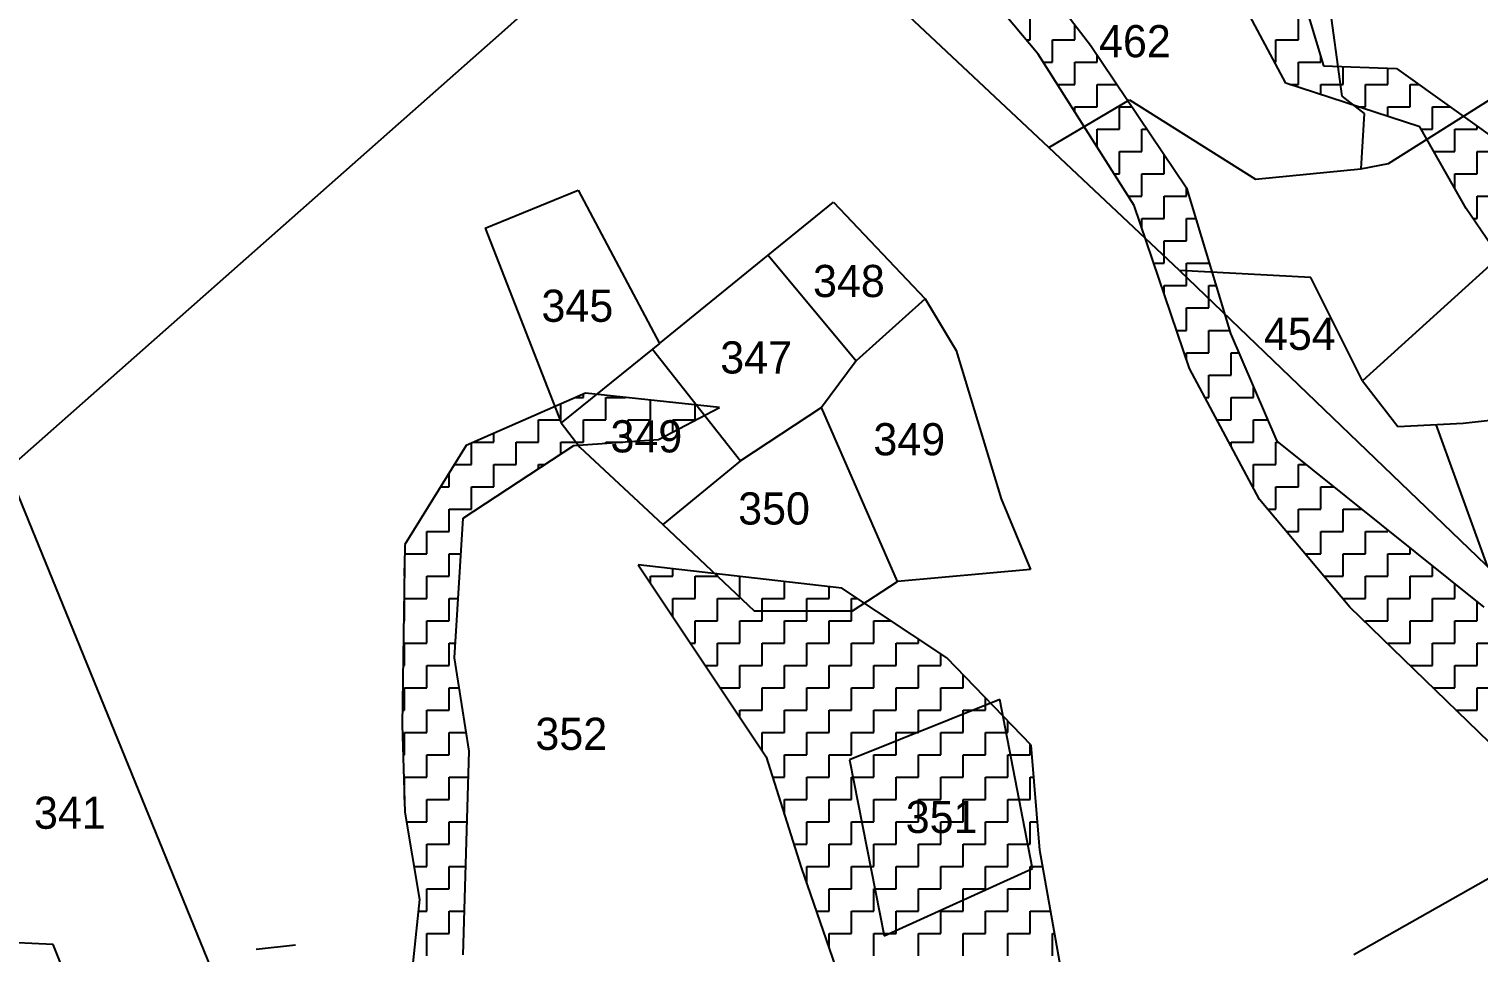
# Model space of a CAD drawing. Header units: metres. Extents: x 291362 to 296970, y 2012513 to 2016467.
# Drawn here: x 292449 to 292862.8, y 2014759 to 2015022.6 of the extents above; entities that cross this region are included whole.
import ezdxf
from ezdxf.enums import TextEntityAlignment as Align

# ---------------------------------------------------------------- set-up
doc = ezdxf.new("R2010")
doc.units = ezdxf.units.M
for name, color, linetype in [('POLY_HATCH', 12, 'Continuous'), ('POLY_PARCEL', 6, 'Continuous'), ('TEXT_PARCEL', 7, 'Continuous'), ('V_BOUND_LINE', 7, 'Continuous')]:
    doc.layers.add(name, color=color, linetype=linetype)
doc.styles.add('TEXT_MAP', font='')
doc.styles.get('TEXT_MAP').set_extended_font_data('Kruti Dev 050')

msp = doc.modelspace()

# ---------------------------------------------------------------- linework, layer by layer
at = {"layer": 'POLY_HATCH'}
for p, q in [((292725.55, 2015052.9), (292752.18, 2015017.98)), ((292737.2, 2015015.48), (292711.41, 2015046.25)), ((292811.25, 2015037.1), (292818.74, 2015012.16)), ((292807.92, 2015007.17), (292795.44, 2015030.45)), ((292752.18, 2015017.98), (292779.63, 2014977.23)), ((292764.66, 2014972.24), (292737.2, 2015015.48)), ((292818.74, 2015012.16), (292839.54, 2015011.33)), ((292839.54, 2015011.33), (292874.48, 2014986.38)), ((292846.19, 2014994.69), (292807.92, 2015007.17)), ((292859.5, 2014971.41), (292846.19, 2014994.69)), ((292779.63, 2014977.23), (292792.11, 2014935.66)), ((292780.47, 2014925.68), (292764.66, 2014972.24)), ((292881.97, 2014938.15), (292859.5, 2014971.41)), ((292792.11, 2014935.66), (292805.42, 2014904.89)), ((292800.43, 2014888.26), (292780.47, 2014925.68)), ((292607.94, 2014918.67), (292573.83, 2014903.7)), ((292646.21, 2014914.51), (292607.94, 2014918.67)), ((292628.74, 2014905.36), (292646.21, 2014914.51)), ((292604.61, 2014903.7), (292628.74, 2014905.36)), ((292805.42, 2014904.89), (292864.5, 2014857.5)), ((292573.83, 2014903.7), (292556.36, 2014875.43)), ((292573, 2014882.91), (292604.61, 2014903.7)), ((292826.22, 2014857.5), (292800.43, 2014888.26)), ((292570.5, 2014843), (292573, 2014882.91)), ((292556.36, 2014875.43), (292555.53, 2014823.87)), ((292622.92, 2014869.61), (292659.53, 2014814.73)), ((292681.16, 2014862.96), (292622.92, 2014869.61)), ((292711.11, 2014843), (292681.16, 2014862.96)), ((292883.63, 2014801.78), (292826.22, 2014857.5)), ((292574.66, 2014816.39), (292570.5, 2014843)), ((292735.24, 2014818.05), (292711.11, 2014843)), ((292555.53, 2014823.87), (292556.36, 2014798.93)), ((292737.73, 2014788.12), (292735.24, 2014818.05)), ((292573, 2014758.18), (292574.66, 2014816.39)), ((292659.53, 2014814.73), (292669.51, 2014783.13)), ((292556.36, 2014798.93), (292560.52, 2014773.98)), ((292746.89, 2014736.57), (292737.73, 2014788.12)), ((292669.51, 2014783.13), (292682.82, 2014744.88)), ((292560.52, 2014773.98), (292557.19, 2014742.39))]:
    msp.add_line(p, q, dxfattribs=at)
at = {"layer": 'POLY_HATCH', "linetype": 'Continuous'}
for p, q in [((292734.94, 2015019.54), (292734.94, 2015025.92)), ((292811.53, 2015019.54), (292811.53, 2015025.92)), ((292747.71, 2015019.54), (292747.71, 2015023.84)), ((292733.8, 2015019.54), (292734.94, 2015019.54)), ((292741.33, 2015019.54), (292747.71, 2015019.54)), ((292741.33, 2015013.16), (292741.33, 2015019.54)), ((292805.14, 2015019.54), (292811.53, 2015019.54)), ((292805.14, 2015013.16), (292805.14, 2015019.54)), ((292738.68, 2015013.16), (292741.33, 2015013.16)), ((292747.71, 2015013.16), (292754.09, 2015013.16)), ((292747.71, 2015006.77), (292747.71, 2015013.16)), ((292754.09, 2015013.16), (292754.09, 2015015.14)), ((292804.71, 2015013.16), (292805.14, 2015013.16)), ((292811.53, 2015013.16), (292817.91, 2015013.16)), ((292811.53, 2015006.77), (292811.53, 2015013.16)), ((292817.91, 2015013.16), (292817.91, 2015014.92)), ((292824.29, 2015006.77), (292824.29, 2015011.93)), ((292837.05, 2015006.77), (292837.05, 2015011.42)), ((292742.73, 2015006.77), (292747.71, 2015006.77)), ((292754.09, 2015006.77), (292759.73, 2015006.77)), ((292754.09, 2015000.39), (292754.09, 2015006.77)), ((292809.13, 2015006.77), (292811.53, 2015006.77)), ((292817.91, 2015006.77), (292824.29, 2015006.77)), ((292817.91, 2015003.91), (292817.91, 2015006.77)), ((292830.67, 2015006.77), (292837.05, 2015006.77)), ((292830.67, 2015000.39), (292830.67, 2015006.77)), ((292843.44, 2015006.77), (292845.91, 2015006.77)), ((292843.44, 2015000.39), (292843.44, 2015006.77)), ((292747.71, 2015000.39), (292754.09, 2015000.39)), ((292747.71, 2014998.94), (292747.71, 2015000.39)), ((292760.47, 2015000.39), (292764.03, 2015000.39)), ((292760.47, 2014994.01), (292760.47, 2015000.39)), ((292828.71, 2015000.39), (292830.67, 2015000.39)), ((292837.05, 2015000.39), (292843.44, 2015000.39)), ((292837.05, 2014997.67), (292837.05, 2015000.39)), ((292849.82, 2015000.39), (292854.85, 2015000.39)), ((292849.82, 2014994.01), (292849.82, 2015000.39)), ((292754.09, 2014994.01), (292760.47, 2014994.01)), ((292754.09, 2014988.89), (292754.09, 2014994.01)), ((292766.85, 2014994.01), (292768.33, 2014994.01)), ((292766.85, 2014987.63), (292766.85, 2014994.01)), ((292846.58, 2014994.01), (292849.82, 2014994.01)), ((292856.2, 2014994.01), (292862.58, 2014994.01)), ((292856.2, 2014987.63), (292856.2, 2014994.01)), ((292862.58, 2014994.01), (292862.58, 2014994.87)), ((292760.47, 2014987.63), (292766.85, 2014987.63)), ((292760.47, 2014981.25), (292760.47, 2014987.63)), ((292850.23, 2014987.63), (292856.2, 2014987.63)), ((292862.58, 2014987.63), (292868.96, 2014987.63)), ((292862.58, 2014981.25), (292862.58, 2014987.63)), ((292773.24, 2014981.25), (292773.24, 2014986.73)), ((292758.94, 2014981.25), (292760.47, 2014981.25)), ((292766.85, 2014981.25), (292773.24, 2014981.25)), ((292766.85, 2014974.86), (292766.85, 2014981.25)), ((292856.2, 2014981.25), (292862.58, 2014981.25)), ((292856.2, 2014977.19), (292856.2, 2014981.25)), ((292779.62, 2014974.86), (292779.62, 2014977.26)), ((292762.99, 2014974.86), (292766.85, 2014974.86)), ((292773.24, 2014974.86), (292779.62, 2014974.86)), ((292773.24, 2014968.48), (292773.24, 2014974.86)), ((292862.58, 2014974.86), (292868.96, 2014974.86)), ((292862.58, 2014968.48), (292862.58, 2014974.86)), ((292766.85, 2014968.48), (292773.24, 2014968.48)), ((292766.85, 2014965.78), (292766.85, 2014968.48)), ((292779.62, 2014968.48), (292782.26, 2014968.48)), ((292779.62, 2014962.1), (292779.62, 2014968.48)), ((292861.48, 2014968.48), (292862.58, 2014968.48)), ((292773.24, 2014962.1), (292779.62, 2014962.1)), ((292773.24, 2014955.72), (292773.24, 2014962.1)), ((292770.27, 2014955.72), (292773.24, 2014955.72)), ((292779.62, 2014955.72), (292786, 2014955.72)), ((292779.62, 2014949.34), (292779.62, 2014955.72)), ((292786, 2014955.72), (292786, 2014956.03)), ((292773.24, 2014949.34), (292779.62, 2014949.34)), ((292773.24, 2014946.98), (292773.24, 2014949.34)), ((292786, 2014949.34), (292788.01, 2014949.34)), ((292786, 2014942.96), (292786, 2014949.34)), ((292779.62, 2014942.96), (292786, 2014942.96)), ((292779.62, 2014936.57), (292779.62, 2014942.96)), ((292776.77, 2014936.57), (292779.62, 2014936.57)), ((292786, 2014936.57), (292791.84, 2014936.57)), ((292786, 2014930.19), (292786, 2014936.57)), ((292779.62, 2014930.19), (292786, 2014930.19)), ((292779.62, 2014928.18), (292779.62, 2014930.19)), ((292792.38, 2014930.19), (292794.48, 2014930.19)), ((292792.38, 2014923.81), (292792.38, 2014930.19)), ((292786, 2014923.81), (292792.38, 2014923.81)), ((292786, 2014917.43), (292786, 2014923.81)), ((292605.12, 2014917.43), (292607.31, 2014917.43)), ((292607.31, 2014917.43), (292607.31, 2014918.39)), ((292613.69, 2014917.43), (292619.35, 2014917.43)), ((292613.69, 2014911.05), (292613.69, 2014917.43)), ((292784.87, 2014917.43), (292786, 2014917.43)), ((292792.38, 2014917.43), (292798.76, 2014917.43)), ((292792.38, 2014911.05), (292792.38, 2014917.43)), ((292798.76, 2014917.43), (292798.76, 2014920.29)), ((292600.92, 2014911.05), (292600.92, 2014915.59)), ((292626.45, 2014911.05), (292626.45, 2014916.66)), ((292639.21, 2014911.05), (292639.21, 2014915.27)), ((292594.54, 2014911.05), (292600.92, 2014911.05)), ((292594.54, 2014904.66), (292594.54, 2014911.05)), ((292607.31, 2014911.05), (292613.69, 2014911.05)), ((292607.31, 2014904.66), (292607.31, 2014911.05)), ((292620.07, 2014911.05), (292626.45, 2014911.05)), ((292620.07, 2014904.76), (292620.07, 2014911.05)), ((292632.83, 2014911.05), (292639.21, 2014911.05)), ((292632.83, 2014907.5), (292632.83, 2014911.05)), ((292788.27, 2014911.05), (292792.38, 2014911.05)), ((292798.76, 2014911.05), (292802.76, 2014911.05)), ((292798.76, 2014904.66), (292798.76, 2014911.05)), ((292576.03, 2014904.66), (292581.78, 2014904.66)), ((292581.78, 2014904.66), (292581.78, 2014907.19)), ((292588.16, 2014904.66), (292594.54, 2014904.66)), ((292588.16, 2014898.28), (292588.16, 2014904.66)), ((292600.92, 2014904.66), (292607.31, 2014904.66)), ((292600.92, 2014901.27), (292600.92, 2014904.66)), ((292613.69, 2014904.66), (292618.61, 2014904.66)), ((292613.69, 2014904.32), (292613.69, 2014904.66)), ((292792.38, 2014904.66), (292798.76, 2014904.66)), ((292792.38, 2014903.35), (292792.38, 2014904.66)), ((292805.14, 2014904.66), (292805.71, 2014904.66)), ((292805.14, 2014898.28), (292805.14, 2014904.66)), ((292575.4, 2014898.28), (292575.4, 2014904.39)), ((292570.48, 2014898.28), (292575.4, 2014898.28)), ((292581.78, 2014898.28), (292588.16, 2014898.28)), ((292581.78, 2014891.9), (292581.78, 2014898.28)), ((292594.54, 2014898.28), (292596.38, 2014898.28)), ((292594.54, 2014897.08), (292594.54, 2014898.28)), ((292798.76, 2014898.28), (292805.14, 2014898.28)), ((292798.76, 2014891.9), (292798.76, 2014898.28)), ((292811.53, 2014898.28), (292813.66, 2014898.28)), ((292811.53, 2014891.9), (292811.53, 2014898.28)), ((292569.01, 2014891.9), (292569.01, 2014895.9)), ((292566.54, 2014891.9), (292569.01, 2014891.9)), ((292575.4, 2014891.9), (292581.78, 2014891.9)), ((292575.4, 2014885.52), (292575.4, 2014891.9)), ((292798.49, 2014891.9), (292798.76, 2014891.9)), ((292805.14, 2014891.9), (292811.53, 2014891.9)), ((292805.14, 2014885.52), (292805.14, 2014891.9)), ((292817.91, 2014891.9), (292821.62, 2014891.9)), ((292817.91, 2014885.52), (292817.91, 2014891.9)), ((292562.6, 2014885.52), (292562.63, 2014885.52)), ((292562.63, 2014885.52), (292562.63, 2014885.58)), ((292569.01, 2014885.52), (292575.4, 2014885.52)), ((292569.01, 2014879.14), (292569.01, 2014885.52)), ((292802.73, 2014885.52), (292805.14, 2014885.52)), ((292811.53, 2014885.52), (292817.91, 2014885.52)), ((292811.53, 2014879.14), (292811.53, 2014885.52)), ((292824.29, 2014885.52), (292829.57, 2014885.52)), ((292824.29, 2014879.14), (292824.29, 2014885.52)), ((292562.63, 2014879.14), (292569.01, 2014879.14)), ((292562.63, 2014872.75), (292562.63, 2014879.14)), ((292808.08, 2014879.14), (292811.53, 2014879.14)), ((292817.91, 2014879.14), (292824.29, 2014879.14)), ((292817.91, 2014872.75), (292817.91, 2014879.14)), ((292830.67, 2014879.14), (292837.05, 2014879.14)), ((292830.67, 2014872.75), (292830.67, 2014879.14)), ((292837.05, 2014879.14), (292837.05, 2014879.51)), ((292556.32, 2014872.75), (292562.63, 2014872.75)), ((292569.01, 2014872.75), (292572.36, 2014872.75)), ((292569.01, 2014866.37), (292569.01, 2014872.75)), ((292813.43, 2014872.75), (292817.91, 2014872.75)), ((292824.29, 2014872.75), (292830.67, 2014872.75)), ((292824.29, 2014866.37), (292824.29, 2014872.75)), ((292837.05, 2014872.75), (292843.44, 2014872.75)), ((292837.05, 2014866.37), (292837.05, 2014872.75)), ((292843.44, 2014872.75), (292843.44, 2014874.39)), ((292556.25, 2014866.37), (292556.25, 2014868.63)), ((292632.83, 2014866.37), (292632.83, 2014868.47)), ((292849.82, 2014866.37), (292849.82, 2014869.27)), ((292556.21, 2014866.37), (292556.25, 2014866.37)), ((292562.63, 2014866.37), (292569.01, 2014866.37)), ((292562.63, 2014859.99), (292562.63, 2014866.37)), ((292626.45, 2014866.37), (292632.83, 2014866.37)), ((292626.45, 2014864.31), (292626.45, 2014866.37)), ((292639.21, 2014866.37), (292645.6, 2014866.37)), ((292639.21, 2014859.99), (292639.21, 2014866.37)), ((292645.6, 2014866.37), (292645.6, 2014867.02)), ((292651.98, 2014859.99), (292651.98, 2014866.29)), ((292664.74, 2014859.99), (292664.74, 2014864.83)), ((292677.51, 2014859.99), (292677.51, 2014863.37)), ((292818.78, 2014866.37), (292824.29, 2014866.37)), ((292830.67, 2014866.37), (292837.05, 2014866.37)), ((292830.67, 2014859.99), (292830.67, 2014866.37)), ((292843.44, 2014866.37), (292849.82, 2014866.37)), ((292843.44, 2014859.99), (292843.44, 2014866.37)), ((292856.2, 2014859.99), (292856.2, 2014864.15)), ((292556.25, 2014859.99), (292562.63, 2014859.99)), ((292556.25, 2014853.61), (292556.25, 2014859.99)), ((292569.01, 2014859.99), (292571.57, 2014859.99)), ((292569.01, 2014853.61), (292569.01, 2014859.99)), ((292632.83, 2014859.99), (292639.21, 2014859.99)), ((292632.83, 2014854.75), (292632.83, 2014859.99)), ((292645.6, 2014859.99), (292651.98, 2014859.99)), ((292645.6, 2014853.61), (292645.6, 2014859.99)), ((292658.36, 2014859.99), (292664.74, 2014859.99)), ((292658.36, 2014853.61), (292658.36, 2014859.99)), ((292671.12, 2014859.99), (292677.51, 2014859.99)), ((292671.12, 2014853.61), (292671.12, 2014859.99)), ((292683.89, 2014859.99), (292685.61, 2014859.99)), ((292683.89, 2014853.61), (292683.89, 2014859.99)), ((292824.29, 2014859.99), (292830.67, 2014859.99)), ((292824.29, 2014859.8), (292824.29, 2014859.99)), ((292837.05, 2014859.99), (292843.44, 2014859.99)), ((292837.05, 2014853.61), (292837.05, 2014859.99)), ((292849.82, 2014859.99), (292856.2, 2014859.99)), ((292849.82, 2014853.61), (292849.82, 2014859.99)), ((292862.58, 2014853.61), (292862.58, 2014859.03)), ((292556.01, 2014853.61), (292556.25, 2014853.61)), ((292562.63, 2014853.61), (292569.01, 2014853.61)), ((292562.63, 2014847.23), (292562.63, 2014853.61)), ((292639.21, 2014853.61), (292645.6, 2014853.61)), ((292639.21, 2014847.23), (292639.21, 2014853.61)), ((292651.98, 2014853.61), (292658.36, 2014853.61)), ((292651.98, 2014847.23), (292651.98, 2014853.61)), ((292664.74, 2014853.61), (292671.12, 2014853.61)), ((292664.74, 2014847.23), (292664.74, 2014853.61)), ((292677.51, 2014853.61), (292683.89, 2014853.61)), ((292677.51, 2014847.23), (292677.51, 2014853.61)), ((292690.27, 2014853.61), (292695.19, 2014853.61)), ((292690.27, 2014847.23), (292690.27, 2014853.61)), ((292830.67, 2014853.61), (292837.05, 2014853.61)), ((292830.67, 2014853.18), (292830.67, 2014853.61)), ((292843.44, 2014853.61), (292849.82, 2014853.61)), ((292843.44, 2014847.23), (292843.44, 2014853.61)), ((292856.2, 2014853.61), (292862.58, 2014853.61)), ((292856.2, 2014847.23), (292856.2, 2014853.61)), ((292556.25, 2014847.23), (292562.63, 2014847.23)), ((292556.25, 2014840.84), (292556.25, 2014847.23)), ((292569.01, 2014847.23), (292570.77, 2014847.23)), ((292569.01, 2014840.84), (292569.01, 2014847.23)), ((292637.85, 2014847.23), (292639.21, 2014847.23)), ((292645.6, 2014847.23), (292651.98, 2014847.23)), ((292645.6, 2014840.84), (292645.6, 2014847.23)), ((292658.36, 2014847.23), (292664.74, 2014847.23)), ((292658.36, 2014840.84), (292658.36, 2014847.23)), ((292671.12, 2014847.23), (292677.51, 2014847.23)), ((292671.12, 2014840.84), (292671.12, 2014847.23)), ((292683.89, 2014847.23), (292690.27, 2014847.23)), ((292683.89, 2014840.84), (292683.89, 2014847.23)), ((292696.65, 2014847.23), (292703.03, 2014847.23)), ((292696.65, 2014840.84), (292696.65, 2014847.23)), ((292703.03, 2014847.23), (292703.03, 2014848.38)), ((292837.05, 2014847.23), (292843.44, 2014847.23)), ((292837.05, 2014846.99), (292837.05, 2014847.23)), ((292849.82, 2014847.23), (292856.2, 2014847.23)), ((292849.82, 2014840.84), (292849.82, 2014847.23)), ((292862.58, 2014847.23), (292868.96, 2014847.23)), ((292862.58, 2014840.84), (292862.58, 2014847.23)), ((292709.42, 2014840.84), (292709.42, 2014844.13)), ((292555.8, 2014840.84), (292556.25, 2014840.84)), ((292562.63, 2014840.84), (292569.01, 2014840.84)), ((292562.63, 2014834.46), (292562.63, 2014840.84)), ((292642.11, 2014840.84), (292645.6, 2014840.84)), ((292651.98, 2014840.84), (292658.36, 2014840.84)), ((292651.98, 2014834.46), (292651.98, 2014840.84)), ((292664.74, 2014840.84), (292671.12, 2014840.84)), ((292664.74, 2014834.46), (292664.74, 2014840.84)), ((292677.51, 2014840.84), (292683.89, 2014840.84)), ((292677.51, 2014834.46), (292677.51, 2014840.84)), ((292690.27, 2014840.84), (292696.65, 2014840.84)), ((292690.27, 2014834.46), (292690.27, 2014840.84)), ((292703.03, 2014840.84), (292709.42, 2014840.84)), ((292703.03, 2014834.46), (292703.03, 2014840.84)), ((292843.44, 2014840.84), (292849.82, 2014840.84)), ((292843.44, 2014840.79), (292843.44, 2014840.84)), ((292856.2, 2014840.84), (292862.58, 2014840.84)), ((292856.2, 2014834.46), (292856.2, 2014840.84)), ((292556.25, 2014834.46), (292562.63, 2014834.46)), ((292556.25, 2014828.08), (292556.25, 2014834.46)), ((292569.01, 2014834.46), (292571.84, 2014834.46)), ((292569.01, 2014828.08), (292569.01, 2014834.46)), ((292646.36, 2014834.46), (292651.98, 2014834.46)), ((292658.36, 2014834.46), (292664.74, 2014834.46)), ((292658.36, 2014828.08), (292658.36, 2014834.46)), ((292671.12, 2014834.46), (292677.51, 2014834.46)), ((292671.12, 2014828.08), (292671.12, 2014834.46)), ((292683.89, 2014834.46), (292690.27, 2014834.46)), ((292683.89, 2014828.08), (292683.89, 2014834.46)), ((292696.65, 2014834.46), (292703.03, 2014834.46)), ((292696.65, 2014828.08), (292696.65, 2014834.46)), ((292709.42, 2014834.46), (292715.8, 2014834.46)), ((292709.42, 2014828.08), (292709.42, 2014834.46)), ((292715.8, 2014834.46), (292715.8, 2014838.15)), ((292849.96, 2014834.46), (292856.2, 2014834.46)), ((292862.58, 2014834.46), (292868.96, 2014834.46)), ((292862.58, 2014828.08), (292862.58, 2014834.46)), ((292722.18, 2014828.08), (292722.18, 2014831.55)), ((292555.6, 2014828.08), (292556.25, 2014828.08)), ((292562.63, 2014828.08), (292569.01, 2014828.08)), ((292562.63, 2014821.7), (292562.63, 2014828.08)), ((292651.98, 2014828.08), (292658.36, 2014828.08)), ((292651.98, 2014826.04), (292651.98, 2014828.08)), ((292664.74, 2014828.08), (292671.12, 2014828.08)), ((292664.74, 2014821.7), (292664.74, 2014828.08)), ((292677.51, 2014828.08), (292683.89, 2014828.08)), ((292677.51, 2014821.7), (292677.51, 2014828.08)), ((292690.27, 2014828.08), (292696.65, 2014828.08)), ((292690.27, 2014821.7), (292690.27, 2014828.08)), ((292703.03, 2014828.08), (292709.42, 2014828.08)), ((292703.03, 2014821.7), (292703.03, 2014828.08)), ((292715.8, 2014828.08), (292722.18, 2014828.08)), ((292715.8, 2014821.7), (292715.8, 2014828.08)), ((292856.54, 2014828.08), (292862.58, 2014828.08)), ((292728.56, 2014821.7), (292728.56, 2014824.96)), ((292556.25, 2014821.7), (292562.63, 2014821.7)), ((292556.25, 2014815.32), (292556.25, 2014821.7)), ((292569.01, 2014821.7), (292573.83, 2014821.7)), ((292569.01, 2014815.32), (292569.01, 2014821.7)), ((292658.36, 2014821.7), (292664.74, 2014821.7)), ((292658.36, 2014816.48), (292658.36, 2014821.7)), ((292671.12, 2014821.7), (292677.51, 2014821.7)), ((292671.12, 2014815.32), (292671.12, 2014821.7)), ((292683.89, 2014821.7), (292690.27, 2014821.7)), ((292683.89, 2014815.32), (292683.89, 2014821.7)), ((292696.65, 2014821.7), (292703.03, 2014821.7)), ((292696.65, 2014815.32), (292696.65, 2014821.7)), ((292709.42, 2014821.7), (292715.8, 2014821.7)), ((292709.42, 2014815.32), (292709.42, 2014821.7)), ((292722.18, 2014821.7), (292728.56, 2014821.7)), ((292722.18, 2014815.32), (292722.18, 2014821.7)), ((292734.94, 2014815.32), (292734.94, 2014818.36)), ((292555.81, 2014815.32), (292556.25, 2014815.32)), ((292562.63, 2014815.32), (292569.01, 2014815.32)), ((292562.63, 2014808.93), (292562.63, 2014815.32)), ((292664.74, 2014815.32), (292671.12, 2014815.32)), ((292664.74, 2014808.93), (292664.74, 2014815.32)), ((292677.51, 2014815.32), (292683.89, 2014815.32)), ((292677.51, 2014808.93), (292677.51, 2014815.32)), ((292690.27, 2014815.32), (292696.65, 2014815.32)), ((292690.27, 2014808.93), (292690.27, 2014815.32)), ((292703.03, 2014815.32), (292709.42, 2014815.32)), ((292703.03, 2014808.93), (292703.03, 2014815.32)), ((292715.8, 2014815.32), (292722.18, 2014815.32)), ((292715.8, 2014808.93), (292715.8, 2014815.32)), ((292728.56, 2014815.32), (292734.94, 2014815.32)), ((292728.56, 2014808.93), (292728.56, 2014815.32)), ((292556.25, 2014808.93), (292562.63, 2014808.93)), ((292556.25, 2014802.55), (292556.25, 2014808.93)), ((292569.01, 2014808.93), (292574.45, 2014808.93)), ((292569.01, 2014802.55), (292569.01, 2014808.93)), ((292661.36, 2014808.93), (292664.74, 2014808.93)), ((292671.12, 2014808.93), (292677.51, 2014808.93)), ((292671.12, 2014802.55), (292671.12, 2014808.93)), ((292683.89, 2014808.93), (292690.27, 2014808.93)), ((292683.89, 2014802.55), (292683.89, 2014808.93)), ((292696.65, 2014808.93), (292703.03, 2014808.93)), ((292696.65, 2014802.55), (292696.65, 2014808.93)), ((292709.42, 2014808.93), (292715.8, 2014808.93)), ((292709.42, 2014802.55), (292709.42, 2014808.93)), ((292722.18, 2014808.93), (292728.56, 2014808.93)), ((292722.18, 2014802.55), (292722.18, 2014808.93)), ((292734.94, 2014808.93), (292736, 2014808.93)), ((292734.94, 2014802.55), (292734.94, 2014808.93)), ((292556.24, 2014802.55), (292556.25, 2014802.55)), ((292562.63, 2014802.55), (292569.01, 2014802.55)), ((292562.63, 2014796.17), (292562.63, 2014802.55)), ((292664.74, 2014802.55), (292671.12, 2014802.55)), ((292664.74, 2014798.22), (292664.74, 2014802.55)), ((292677.51, 2014802.55), (292683.89, 2014802.55)), ((292677.51, 2014796.17), (292677.51, 2014802.55)), ((292690.27, 2014802.55), (292696.65, 2014802.55)), ((292690.27, 2014796.17), (292690.27, 2014802.55)), ((292703.03, 2014802.55), (292709.42, 2014802.55)), ((292703.03, 2014796.17), (292703.03, 2014802.55)), ((292715.8, 2014802.55), (292722.18, 2014802.55)), ((292715.8, 2014796.17), (292715.8, 2014802.55)), ((292728.56, 2014802.55), (292734.94, 2014802.55)), ((292728.56, 2014796.17), (292728.56, 2014802.55)), ((292556.82, 2014796.17), (292562.63, 2014796.17)), ((292569.01, 2014796.17), (292574.09, 2014796.17)), ((292569.01, 2014789.79), (292569.01, 2014796.17)), ((292671.12, 2014796.17), (292677.51, 2014796.17)), ((292671.12, 2014789.79), (292671.12, 2014796.17)), ((292683.89, 2014796.17), (292690.27, 2014796.17)), ((292683.89, 2014789.79), (292683.89, 2014796.17)), ((292696.65, 2014796.17), (292703.03, 2014796.17)), ((292696.65, 2014789.79), (292696.65, 2014796.17)), ((292709.42, 2014796.17), (292715.8, 2014796.17)), ((292709.42, 2014789.79), (292709.42, 2014796.17)), ((292722.18, 2014796.17), (292728.56, 2014796.17)), ((292722.18, 2014789.79), (292722.18, 2014796.17)), ((292734.94, 2014796.17), (292737.06, 2014796.17)), ((292734.94, 2014789.79), (292734.94, 2014796.17)), ((292562.63, 2014789.79), (292569.01, 2014789.79)), ((292562.63, 2014783.41), (292562.63, 2014789.79)), ((292667.41, 2014789.79), (292671.12, 2014789.79)), ((292677.51, 2014789.79), (292683.89, 2014789.79)), ((292677.51, 2014783.41), (292677.51, 2014789.79)), ((292690.27, 2014789.79), (292696.65, 2014789.79)), ((292690.27, 2014783.41), (292690.27, 2014789.79)), ((292703.03, 2014789.79), (292709.42, 2014789.79)), ((292703.03, 2014783.41), (292703.03, 2014789.79)), ((292715.8, 2014789.79), (292722.18, 2014789.79)), ((292715.8, 2014783.41), (292715.8, 2014789.79)), ((292728.56, 2014789.79), (292734.94, 2014789.79)), ((292728.56, 2014783.41), (292728.56, 2014789.79)), ((292558.95, 2014783.41), (292562.63, 2014783.41)), ((292569.01, 2014783.41), (292573.72, 2014783.41)), ((292569.01, 2014777.03), (292569.01, 2014783.41)), ((292671.12, 2014783.41), (292677.51, 2014783.41)), ((292671.12, 2014778.49), (292671.12, 2014783.41)), ((292683.89, 2014783.41), (292690.27, 2014783.41)), ((292683.89, 2014777.03), (292683.89, 2014783.41)), ((292696.65, 2014783.41), (292703.03, 2014783.41)), ((292696.65, 2014777.03), (292696.65, 2014783.41)), ((292709.42, 2014783.41), (292715.8, 2014783.41)), ((292709.42, 2014777.03), (292709.42, 2014783.41)), ((292722.18, 2014783.41), (292728.56, 2014783.41)), ((292722.18, 2014777.03), (292722.18, 2014783.41)), ((292734.94, 2014783.41), (292738.57, 2014783.41)), ((292734.94, 2014777.03), (292734.94, 2014783.41)), ((292562.63, 2014777.03), (292569.01, 2014777.03)), ((292562.63, 2014770.64), (292562.63, 2014777.03)), ((292677.51, 2014777.03), (292683.89, 2014777.03)), ((292677.51, 2014770.64), (292677.51, 2014777.03)), ((292690.27, 2014777.03), (292696.65, 2014777.03)), ((292690.27, 2014770.64), (292690.27, 2014777.03)), ((292703.03, 2014777.03), (292709.42, 2014777.03)), ((292703.03, 2014770.64), (292703.03, 2014777.03)), ((292715.8, 2014777.03), (292722.18, 2014777.03)), ((292715.8, 2014770.64), (292715.8, 2014777.03)), ((292728.56, 2014777.03), (292734.94, 2014777.03)), ((292728.56, 2014770.64), (292728.56, 2014777.03)), ((292560.17, 2014770.64), (292562.63, 2014770.64)), ((292569.01, 2014770.64), (292573.36, 2014770.64)), ((292569.01, 2014764.26), (292569.01, 2014770.64)), ((292673.86, 2014770.64), (292677.51, 2014770.64)), ((292683.89, 2014770.64), (292690.27, 2014770.64)), ((292683.89, 2014764.26), (292683.89, 2014770.64)), ((292696.65, 2014770.64), (292703.03, 2014770.64)), ((292696.65, 2014764.26), (292696.65, 2014770.64)), ((292709.42, 2014770.64), (292715.8, 2014770.64)), ((292709.42, 2014764.26), (292709.42, 2014770.64)), ((292722.18, 2014770.64), (292728.56, 2014770.64)), ((292722.18, 2014764.26), (292722.18, 2014770.64)), ((292734.94, 2014770.64), (292740.84, 2014770.64)), ((292734.94, 2014764.26), (292734.94, 2014770.64)), ((292562.63, 2014764.26), (292569.01, 2014764.26)), ((292562.63, 2014757.88), (292562.63, 2014764.26)), ((292677.51, 2014764.26), (292683.89, 2014764.26)), ((292677.51, 2014760.16), (292677.51, 2014764.26)), ((292690.27, 2014764.26), (292696.65, 2014764.26)), ((292690.27, 2014757.88), (292690.27, 2014764.26)), ((292703.03, 2014764.26), (292709.42, 2014764.26)), ((292703.03, 2014757.88), (292703.03, 2014764.26)), ((292715.8, 2014764.26), (292722.18, 2014764.26)), ((292715.8, 2014757.88), (292715.8, 2014764.26)), ((292728.56, 2014764.26), (292734.94, 2014764.26)), ((292728.56, 2014757.88), (292728.56, 2014764.26)), ((292741.33, 2014764.26), (292741.97, 2014764.26)), ((292741.33, 2014757.88), (292741.33, 2014764.26))]:
    msp.add_line(p, q, dxfattribs=at)
at = {"layer": 'POLY_PARCEL'}
for p, q in [((292816.47, 2015057.77), (292823.95, 2015003.41)), ((292740.27, 2014988.77), (292689.51, 2015036.48)), ((292837.25, 2014984.2), (292885.68, 2015014.82)), ((292740.27, 2014988.77), (292763.33, 2015002.42)), ((292763.33, 2015002.42), (292799.3, 2014979.76)), ((292823.95, 2015003.41), (292830.35, 2014998.48)), ((292830.35, 2014998.48), (292829.37, 2014982.72)), ((292909.83, 2014994.63), (292829.86, 2014922.14)), ((292777.62, 2014953.66), (292740.27, 2014988.77)), ((292829.37, 2014982.72), (292837.25, 2014984.2)), ((292799.3, 2014979.76), (292829.37, 2014982.72)), ((292579.24, 2014965.8), (292605.86, 2014976.63)), ((292605.86, 2014976.63), (292629.02, 2014932.8)), ((292660.09, 2014958.01), (292678.8, 2014973.19)), ((292678.8, 2014973.19), (292704.92, 2014945.6)), ((292579.24, 2014965.8), (292600.93, 2014910.14)), ((292629.02, 2014932.8), (292660.09, 2014958.01)), ((292660.09, 2014958.01), (292685.2, 2014927.87)), ((292777.62, 2014953.66), (292924.08, 2014812.88)), ((292815.08, 2014951.69), (292777.62, 2014953.66)), ((292829.86, 2014922.14), (292815.08, 2014951.69)), ((292704.92, 2014945.6), (292685.2, 2014927.87)), ((292704.92, 2014945.6), (292713.79, 2014930.83)), ((292627.05, 2014931.21), (292600.93, 2014910.14)), ((292629.02, 2014932.8), (292627.05, 2014931.21)), ((292627.05, 2014931.21), (292652.18, 2014899.3)), ((292713.79, 2014930.83), (292726.6, 2014888.47)), ((292685.2, 2014927.87), (292675.35, 2014914.57)), ((292829.86, 2014922.14), (292839.91, 2014909.06)), ((292675.35, 2014914.57), (292652.18, 2014899.3)), ((292697.03, 2014864.83), (292675.35, 2014914.57)), ((292858.64, 2014910.04), (292888.7, 2014913.49)), ((292600.93, 2014910.14), (292606.35, 2014903.24)), ((292839.91, 2014909.06), (292858.64, 2014910.04)), ((292850.76, 2014909.63), (292865.46, 2014869.23)), ((292606.35, 2014903.24), (292630.01, 2014881.08)), ((292442.84, 2014896.78), (292520.48, 2014706.48)), ((292652.18, 2014899.3), (292630.01, 2014881.08)), ((292726.6, 2014888.47), (292734.98, 2014868.27)), ((292630.01, 2014881.08), (292656.13, 2014856.45)), ((292734.98, 2014868.27), (292697.03, 2014864.83)), ((292684.22, 2014856.45), (292697.03, 2014864.83)), ((292656.13, 2014856.45), (292684.22, 2014856.45)), ((292726.23, 2014831.12), (292683.35, 2014813.88)), ((292735.59, 2014782.85), (292726.23, 2014831.12)), ((292683.35, 2014813.88), (292693.21, 2014763.64)), ((292924.08, 2014812.88), (292827.35, 2014758.2)), ((292693.21, 2014763.64), (292735.59, 2014782.85)), ((292455.92, 2014761.15), (292434.73, 2014762.14)), ((292461.83, 2014746.37), (292455.92, 2014761.15)), ((292513.86, 2014759.8), (292525.05, 2014761.08))]:
    msp.add_line(p, q, dxfattribs=at)
at = {"layer": 'V_BOUND_LINE'}
for p, q in [((292645.78, 2015077.59), (292583.92, 2015021.58)), ((292583.92, 2015021.58), (292442.84, 2014896.78))]:
    msp.add_line(p, q, dxfattribs=at)

# ---------------------------------------------------------------- texts
at = {"layer": 'TEXT_PARCEL', "style": 'TEXT_MAP'}
for s, p in [('462', (292764.85, 2015019.17)), ('348', (292683.16, 2014950.67)), ('345', (292605.6, 2014943.6)), ('454', (292811.95, 2014935.5)), ('347', (292656.66, 2014928.84)), ('349', (292625.31, 2014906.3)), ('349', (292700.39, 2014905.47)), ('350', (292661.78, 2014885.7)), ('352', (292603.86, 2014821.33)), ('341', (292460.65, 2014798.8)), ('351', (292709.64, 2014797.59))]:
    msp.add_text(s, height=9.19, dxfattribs=at).set_placement(p, align=Align.MIDDLE)

doc.saveas('drawing.dxf')
